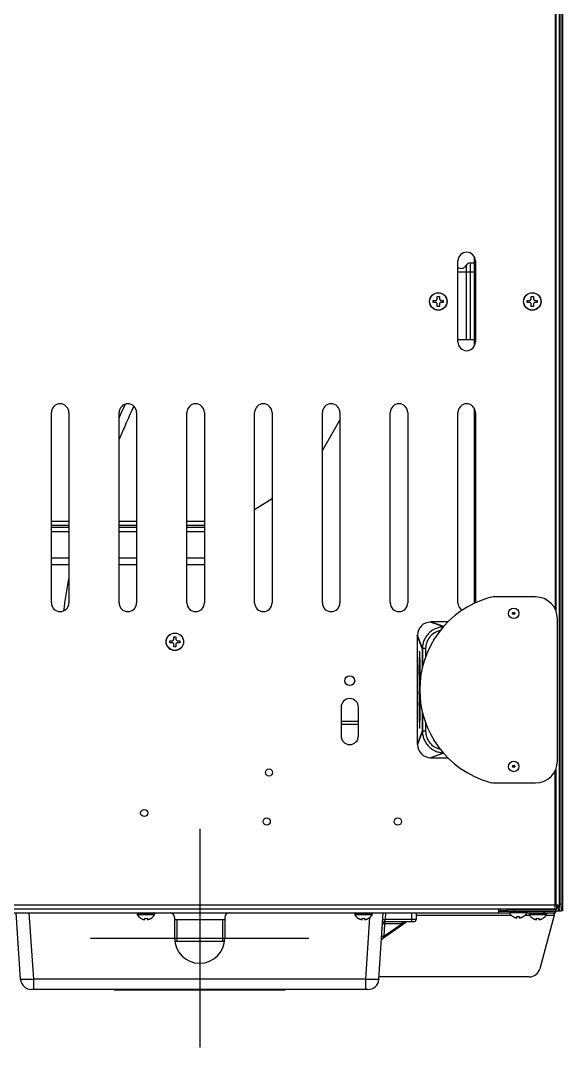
# Model space of a CAD drawing. Header units: millimetres. Extents: x -1538 to 3410, y -1646 to 2016.
# Drawn here: x 401.9 to 649.8, y 1063.4 to 1532.9 of the extents above; entities that cross this region are included whole.
import ezdxf

# ---------------------------------------------------------------- set-up
doc = ezdxf.new("R2010")
doc.units = ezdxf.units.MM
doc.header["$LTSCALE"] = 23.1
doc.layers.get('0').update_dxf_attribs({"linetype": 'CONTINUOUS'})

msp = doc.modelspace()

# ---------------------------------------------------------------- linework, layer by layer
at = {"linetype": 'Continuous'}
for p, q in [((648.53, 1127.45), (648.53, 1887.85)), ((646.53, 1805.08), (646.53, 1263.62)), ((646.73, 1805.51), (646.73, 1263.2)), ((649.14, 1709.69), (649.14, 1128.85)), ((649.83, 1709.75), (649.83, 1125.85)), ((649.83, 1709.75), (649.83, 1125.85)), ((602.03, 1385.95), (602.03, 1422.95)), ((609.53, 1384.02), (609.53, 1424.88)), ((610.03, 1422.95), (610.03, 1385.95)), ((602.03, 1418.05), (609.53, 1418.05)), ((605.77, 1420.93), (605.77, 1387.05)), ((607.57, 1422.05), (609.53, 1422.05)), ((607.57, 1422.05), (607.57, 1387.05)), ((590.73, 1404.95), (592.03, 1404.95)), ((590.73, 1403.95), (590.73, 1404.95)), ((592.03, 1403.95), (590.73, 1403.95)), ((592.03, 1404.95), (592.53, 1405.45)), ((592.53, 1403.45), (592.03, 1403.95)), ((592.53, 1406.75), (593.53, 1406.75)), ((592.53, 1405.45), (592.53, 1406.75)), ((593.53, 1406.75), (593.53, 1405.45)), ((593.53, 1405.45), (594.03, 1404.95)), ((594.03, 1403.95), (593.53, 1403.45)), ((594.03, 1404.95), (595.33, 1404.95)), ((595.33, 1403.95), (594.03, 1403.95)), ((595.33, 1404.95), (595.33, 1403.95)), ((633.73, 1404.95), (635.03, 1404.95)), ((633.73, 1403.95), (633.73, 1404.95)), ((635.03, 1403.95), (633.73, 1403.95)), ((635.03, 1404.95), (635.53, 1405.45)), ((635.53, 1403.45), (635.03, 1403.95)), ((635.53, 1406.75), (636.53, 1406.75)), ((635.53, 1405.45), (635.53, 1406.75)), ((636.53, 1406.75), (636.53, 1405.45)), ((636.53, 1405.45), (637.03, 1404.95)), ((637.03, 1403.95), (636.53, 1403.45)), ((637.03, 1404.95), (638.33, 1404.95)), ((638.33, 1403.95), (637.03, 1403.95)), ((638.33, 1404.95), (638.33, 1403.95)), ((592.53, 1402.15), (592.53, 1403.45)), ((593.53, 1402.15), (592.53, 1402.15)), ((593.53, 1403.45), (593.53, 1402.15)), ((635.53, 1402.15), (635.53, 1403.45)), ((636.53, 1402.15), (635.53, 1402.15)), ((636.53, 1403.45), (636.53, 1402.15)), ((602.03, 1387.05), (609.53, 1387.05)), ((416.03, 1266.65), (416.03, 1353.65)), ((424.03, 1353.65), (424.03, 1266.65)), ((447.03, 1266.65), (447.03, 1353.65)), ((455.03, 1353.65), (455.03, 1266.65)), ((478.03, 1266.65), (478.03, 1353.65)), ((486.03, 1353.65), (486.03, 1266.65)), ((509.03, 1266.65), (509.03, 1353.65)), ((517.03, 1353.65), (517.03, 1266.65)), ((540.03, 1266.65), (540.03, 1353.65)), ((548.03, 1353.65), (548.03, 1266.65)), ((571.03, 1266.65), (571.03, 1353.65)), ((579.03, 1353.65), (579.03, 1266.65)), ((602.03, 1266.65), (602.03, 1353.65)), ((609.53, 1266.38), (609.53, 1355.58)), ((610.03, 1353.65), (610.03, 1266.65)), ((540.03, 1336.27), (548.03, 1350.12)), ((509.03, 1309.27), (517.03, 1314.36)), ((424.03, 1303.85), (416.03, 1303.85)), ((424.03, 1302.05), (416.03, 1302.05)), ((424.03, 1301.05), (416.03, 1301.05)), ((455.03, 1303.85), (447.03, 1303.85)), ((455.03, 1302.05), (447.03, 1302.05)), ((455.03, 1301.05), (447.03, 1301.05)), ((486.03, 1303.85), (478.03, 1303.85)), ((486.03, 1302.05), (478.03, 1302.05)), ((486.03, 1301.05), (478.03, 1301.05)), ((424.03, 1299.05), (416.03, 1299.05)), ((455.03, 1299.05), (447.03, 1299.05)), ((486.03, 1299.05), (478.03, 1299.05)), ((424.03, 1287.05), (416.03, 1287.05)), ((455.03, 1287.05), (447.03, 1287.05)), ((486.03, 1287.05), (478.03, 1287.05)), ((424.03, 1284.05), (416.03, 1284.05)), ((455.03, 1284.05), (447.03, 1284.05)), ((486.03, 1284.05), (478.03, 1284.05)), ((637.53, 1269.35), (618.88, 1269.35)), ((647.53, 1194.35), (647.53, 1259.35)), ((597.52, 1257.95), (589.54, 1257.95)), ((595.5, 1255.8), (589.54, 1257.95)), ((589.82, 1257.85), (589.54, 1257.85)), ((595.43, 1255.73), (589.54, 1257.85)), ((470.23, 1249.35), (471.53, 1249.35)), ((470.23, 1248.35), (470.23, 1249.35)), ((471.53, 1249.35), (472.03, 1249.85)), ((472.03, 1251.15), (473.03, 1251.15)), ((472.03, 1249.85), (472.03, 1251.15)), ((473.03, 1251.15), (473.03, 1249.85)), ((473.03, 1249.85), (473.53, 1249.35)), ((473.53, 1249.35), (474.83, 1249.35)), ((474.83, 1249.35), (474.83, 1248.35)), ((585.65, 1245.71), (583.43, 1251.84)), ((583.43, 1251.84), (583.43, 1201.86)), ((585.75, 1245.71), (583.53, 1251.84)), ((583.53, 1251.84), (583.53, 1251.57)), ((471.53, 1248.35), (470.23, 1248.35)), ((472.03, 1247.85), (471.53, 1248.35)), ((472.03, 1246.55), (472.03, 1247.85)), ((473.03, 1246.55), (472.03, 1246.55)), ((473.53, 1248.35), (473.03, 1247.85)), ((473.03, 1247.85), (473.03, 1246.55)), ((474.83, 1248.35), (473.53, 1248.35)), ((585.65, 1245.71), (585.65, 1236.6)), ((587.25, 1245.71), (585.75, 1245.71)), ((585.75, 1245.71), (585.75, 1237.1)), ((587.25, 1245.71), (587.25, 1242.04)), ((584.34, 1241.04), (584.33, 1240.77)), ((584.37, 1238.7), (584.37, 1238.75)), ((584.4, 1237.25), (584.44, 1236.19)), ((584.44, 1236.13), (584.4, 1235.06)), ((584.48, 1237.38), (584.44, 1238.45)), ((584.44, 1233.87), (584.48, 1234.93)), ((584.52, 1238.45), (584.48, 1237.38)), ((584.48, 1234.93), (584.52, 1233.87)), ((584.52, 1236.19), (584.56, 1237.25)), ((584.56, 1235.06), (584.52, 1236.13)), ((584.6, 1238.75), (584.6, 1238.7)), ((584.62, 1237.6), (584.62, 1237.39)), ((584.62, 1237.39), (584.62, 1237.38)), ((584.62, 1237.38), (584.62, 1237.25)), ((584.64, 1236.19), (584.64, 1236.14)), ((584.65, 1235.28), (584.65, 1235.07)), ((584.65, 1235.07), (584.65, 1234.95)), ((584.65, 1234.95), (584.65, 1234.93)), ((584.66, 1233.87), (584.67, 1233.62)), ((584.67, 1233.62), (584.67, 1232.97)), ((584.71, 1232.97), (584.71, 1233.62)), ((584.27, 1225.97), (584.27, 1226.09)), ((584.39, 1225.58), (584.39, 1225.33)), ((584.55, 1226.09), (584.41, 1226.09)), ((584.39, 1221.82), (584.39, 1221.52)), ((584.5, 1224.75), (584.4, 1222.2)), ((584.41, 1224.82), (584.5, 1224.82)), ((584.41, 1221.02), (584.55, 1221.02)), ((584.46, 1222.36), (584.56, 1224.91)), ((584.55, 1222.28), (584.46, 1222.28)), ((584.57, 1221.52), (584.57, 1221.78)), ((584.68, 1221.52), (584.67, 1221.01)), ((584.68, 1222.36), (584.68, 1222.28)), ((584.68, 1222.28), (584.68, 1221.88)), ((584.68, 1221.88), (584.68, 1221.78)), ((584.68, 1221.78), (584.68, 1221.52)), ((548.53, 1218.85), (548.53, 1205.85)), ((556.53, 1205.85), (556.53, 1218.85)), ((584.5, 1219.87), (584.42, 1219.87)), ((584.42, 1218.39), (584.49, 1218.39)), ((584.49, 1216.36), (584.42, 1216.36)), ((584.62, 1216.36), (584.62, 1216.19)), ((584.62, 1216.19), (584.62, 1216.02)), ((584.65, 1218.73), (584.65, 1218.53)), ((584.65, 1218.53), (584.65, 1218.39)), ((584.71, 1219.87), (584.71, 1219.95)), ((585.65, 1217.11), (585.65, 1208)), ((585.75, 1216.6), (585.75, 1208)), ((556.53, 1212.45), (548.53, 1212.45)), ((584.3, 1214.88), (584.31, 1214.76)), ((584.34, 1212.71), (584.34, 1212.67)), ((584.37, 1214.88), (584.37, 1215.01)), ((584.42, 1214.88), (584.5, 1214.88)), ((584.6, 1215.01), (584.59, 1214.88)), ((584.63, 1212.67), (584.63, 1212.68)), ((587.25, 1211.67), (587.25, 1208)), ((556.53, 1210.95), (548.53, 1210.95)), ((585.65, 1208), (583.43, 1201.86)), ((585.75, 1208), (583.53, 1201.86)), ((587.25, 1208), (585.75, 1208)), ((583.53, 1202.14), (583.53, 1201.86)), ((595.43, 1197.98), (589.54, 1195.85)), ((595.5, 1197.91), (589.54, 1195.75)), ((589.54, 1195.85), (589.82, 1195.85)), ((589.54, 1195.75), (597.52, 1195.75)), ((646.53, 1126.65), (646.53, 1190.08)), ((646.73, 1190.51), (646.73, 1128.8)), ((618.88, 1184.35), (637.53, 1184.35)), ((646.53, 1128.45), (-209.47, 1128.45)), ((646.73, 1128.8), (646.53, 1129.15)), ((646.89, 1128.45), (647.02, 1128.45)), ((647.02, 1128.45), (646.97, 1128.51)), ((647.73, 1128.45), (647.02, 1128.45)), ((647.03, 1128.45), (647.03, 1126.5)), ((647.73, 1128.45), (648.53, 1128.45)), ((647.73, 1127.45), (647.73, 1128.45)), ((648.53, 1127.45), (647.73, 1127.45)), ((649.14, 1128.85), (648.53, 1128.85)), ((646.53, 1126.65), (-209.47, 1126.65)), ((-188.52, 1124.85), (625.59, 1124.85)), ((401.96, 1094.51), (399.88, 1124.85)), ((407.95, 1094.51), (405.87, 1124.85)), ((463.28, 1124.45), (455.28, 1124.45)), ((455.28, 1124.45), (455.28, 1124.25)), ((463.28, 1124.25), (455.28, 1124.25)), ((463.23, 1124.05), (455.34, 1124.05)), ((456.98, 1122.37), (456.98, 1122.41)), ((458.78, 1121.86), (458.78, 1122.41)), ((459.78, 1122.41), (459.78, 1121.86)), ((461.58, 1122.41), (461.58, 1122.37)), ((463.28, 1124.45), (463.28, 1124.25)), ((472.38, 1122.85), (472.38, 1113.35)), ((495.38, 1122.85), (495.38, 1113.35)), ((562.78, 1124.45), (554.78, 1124.45)), ((554.78, 1124.45), (554.78, 1124.25)), ((562.78, 1124.25), (554.78, 1124.25)), ((562.73, 1124.05), (554.84, 1124.05)), ((556.48, 1122.37), (556.48, 1122.41)), ((558.28, 1121.86), (558.28, 1122.41)), ((559.28, 1122.41), (559.28, 1121.86)), ((559.82, 1094.51), (561.76, 1122.91)), ((561.08, 1122.41), (561.08, 1122.37)), ((562.78, 1124.45), (562.78, 1124.25)), ((565.8, 1094.51), (567.88, 1124.85)), ((568.89, 1124.85), (568.68, 1121.85)), ((580.88, 1120.85), (580.88, 1124.85)), ((582.88, 1124.85), (582.88, 1121.85)), ((582.88, 1123.85), (626.38, 1123.85)), ((620.53, 1126.65), (620.53, 1124.85)), ((620.53, 1125.65), (624.53, 1125.65)), ((621.53, 1125.65), (621.53, 1126.65)), ((624.53, 1125.85), (621.53, 1125.85)), ((624.53, 1126.45), (646.73, 1126.45)), ((624.53, 1126.45), (624.53, 1125.65)), ((624.53, 1125.65), (646.73, 1125.65)), ((633.53, 1125.25), (625.53, 1125.25)), ((625.53, 1125.25), (625.53, 1125.05)), ((633.53, 1125.05), (625.53, 1125.05)), ((633.48, 1124.85), (625.59, 1124.85)), ((627.23, 1123.17), (627.23, 1123.21)), ((627.53, 1126.45), (627.53, 1125.65)), ((627.93, 1126.56), (627.78, 1126.65)), ((627.93, 1126.56), (631.13, 1126.56)), ((627.93, 1126.45), (627.93, 1126.56)), ((629.03, 1122.66), (629.03, 1123.21)), ((630.03, 1123.21), (630.03, 1122.66)), ((631.13, 1126.56), (631.29, 1126.65)), ((631.13, 1126.45), (631.13, 1126.56)), ((631.83, 1123.21), (631.83, 1123.17)), ((632.53, 1126.45), (632.18, 1126.65)), ((632.69, 1123.85), (634.73, 1123.85)), ((633.48, 1124.85), (646.53, 1124.85)), ((633.53, 1125.25), (633.53, 1125.05)), ((642.53, 1124.45), (634.53, 1124.45)), ((634.53, 1124.45), (634.53, 1124.25)), ((642.53, 1124.25), (634.53, 1124.25)), ((642.48, 1124.05), (634.59, 1124.05)), ((636.04, 1126.45), (636.38, 1126.65)), ((636.23, 1122.37), (636.23, 1122.41)), ((636.93, 1126.45), (636.93, 1126.65)), ((638.03, 1121.86), (638.03, 1122.41)), ((639.03, 1122.41), (639.03, 1121.86)), ((646, 1123.85), (639.44, 1099.36)), ((640.13, 1126.45), (640.13, 1126.65)), ((640.83, 1122.41), (640.83, 1122.37)), ((641.53, 1124.85), (641.53, 1125.65)), ((642.34, 1123.85), (646, 1123.85)), ((642.53, 1124.45), (642.53, 1124.25)), ((646.53, 1124.85), (646.53, 1125.65)), ((646.73, 1125.65), (646.73, 1126.45)), ((647.55, 1125.85), (649.3, 1125.85)), ((648.03, 1126.21), (648.03, 1125.85)), ((649.83, 1125.85), (649.3, 1125.85)), ((472.38, 1121.85), (495.38, 1121.85)), ((473.38, 1121.85), (473.38, 1111.85)), ((494.38, 1121.85), (494.38, 1111.85)), ((567.46, 1113.2), (578.13, 1120.67)), ((567.68, 1121.92), (568.68, 1121.85)), ((568.48, 1119.94), (568.09, 1114.19)), ((568.09, 1114.19), (576.3, 1119.94)), ((576.3, 1119.94), (568.48, 1119.94)), ((568.54, 1120.85), (568.68, 1121.85)), ((581.88, 1120.85), (568.54, 1120.85)), ((582.88, 1121.85), (568.68, 1121.85)), ((578.13, 1120.67), (576.3, 1119.94)), ((568.09, 1114.19), (567.46, 1113.2)), ((495.27, 1111.85), (472.49, 1111.85)), ((559.82, 1094.51), (407.95, 1094.51)), ((407.95, 1089.85), (407.95, 1094.51)), ((559.82, 1089.85), (559.82, 1094.51)), ((634.61, 1095.65), (565.88, 1095.65)), ((560.82, 1089.85), (406.95, 1089.85)), ((444.88, 1089.85), (444.88, 1089.55)), ((522.88, 1089.55), (444.88, 1089.55)), ((461.33, 1089.85), (461.33, 1089.55)), ((464.83, 1089.85), (464.83, 1089.55)), ((502.94, 1089.85), (502.94, 1089.55)), ((506.44, 1089.85), (506.44, 1089.55)), ((522.88, 1089.85), (522.88, 1089.55))]:
    msp.add_line(p, q, dxfattribs=at)
at = {"color": 1}
for p, q in [((483.88, 1163.35), (483.88, 1063.35)), ((433.88, 1113.35), (533.88, 1113.35))]:
    msp.add_line(p, q, dxfattribs=at)
at = {"linetype": 'Continuous'}
for centre, radius in [((593.03, 1404.45), 4), ((593.03, 1404.45), 3.95), ((636.03, 1404.45), 4), ((636.03, 1404.45), 3.95), ((627.53, 1261.85), 2.4), ((627.53, 1261.85), 0.548), ((627.53, 1261.85), 0.132), ((472.53, 1248.85), 4), ((472.53, 1248.85), 3.95), ((552.53, 1231.05), 2.25), ((627.53, 1191.85), 2.4), ((515.59, 1189.11), 1.65), ((627.53, 1191.85), 0.548), ((627.53, 1191.85), 0.132), ((458.53, 1170.56), 1.65), ((514.53, 1166.65), 1.65), ((574.53, 1166.65), 1.65)]:
    msp.add_circle(centre, radius, dxfattribs=at)
for centre, radius, start, end in [((606.03, 1422.95), 4, 0, 180), ((603.53, 1422.05), 2.5, 232.6371, 333.6122), ((607.57, 1420.05), 2, 90, 153.6122), ((606.03, 1385.95), 4, 180, 360), ((420.03, 1353.65), 4, 0, 180), ((451.03, 1353.65), 4, 0, 180), ((777.88, 1203.92), 362.25, 154.9209, 155.6474), ((482.03, 1353.65), 4, 0, 180), ((513.03, 1353.65), 4, 0, 180), ((544.03, 1353.65), 4, 0, 180), ((575.03, 1353.65), 4, 0, 180), ((606.03, 1353.65), 4, 0, 180), ((774.74, 1205.34), 358.8, 155.648, 156.0175), ((774.85, 1205.43), 354.87, 154.7939, 157.5122), ((718.04, 1223.64), 299.06, 169.5854, 172.4402), ((628.4, 1226.85), 43.87, 106.3369, 253.6631), ((618.88, 1259.35), 10, 90, 106.3369), ((420.03, 1266.65), 4, 180, 360), ((451.03, 1266.65), 4, 180, 360), ((482.03, 1266.65), 4, 180, 360), ((513.03, 1266.65), 4, 180, 360), ((544.03, 1266.65), 4, 180, 360), ((575.03, 1266.65), 4, 180, 360), ((606.03, 1266.65), 4, 180, 239.2846), ((592.04, 1249.35), 1.25, 118.13, 179.9987), ((952.59, 1234.12), 368.32, 178.9653, 179.2867), ((188.3, 1233.66), 396.39, 0.7281, 1.0661), ((391.45, 1234.4), 193.2, 1.13, 1.2742), ((355.63, 1233.69), 229.02, 0.9771, 1.131), ((238.89, 1231.78), 345.77, 0.7314, 0.9078), ((-199.09, 1229.13), 783.81, 0.32816, 0.69929), ((1485.01, 1226.86), 900.74, 179.56982, 180.04896), ((671.53, 1230.11), 87.13, 179.1478, 180.8485), ((-275.19, 1227.12), 859.88, 0.1564, 0.29103), ((-553.27, 1227.11), 1137.99, 0.14861, 0.29479), ((552.53, 1218.85), 4, 0, 180), ((1410.45, 1226.47), 826.18, 180.11425, 180.37838), ((-303.89, 1226.69), 888.58, 359.72055, 359.8422), ((1161.47, 1222.39), 577.22, 180.59822, 180.74518), ((1137.5, 1224.43), 553.22, 180.4726, 180.626), ((968.31, 1222.5), 384.02, 180.6132, 180.9163), ((786.62, 1219.51), 202.3, 180.8938, 181.2772), ((173.12, 1222.87), 411.56, 359.0941, 359.3769), ((31.54, 1222.1), 553.17, 359.2518, 359.4052), ((-139.38, 1223.91), 724.1, 359.40242, 359.56308), ((951.27, 1219.6), 366.99, 180.7561, 181.0765), ((378.18, 1219.58), 206.47, 358.7311, 359.0137), ((249.47, 1219.1), 335.22, 358.9024, 359.2783), ((552.53, 1205.85), 4, 180, 360), ((592.04, 1204.36), 1.25, 180.0014, 241.8703), ((618.88, 1194.35), 10, 253.6631, 270), ((577.35, 1072.08), 89.62, 39.0258, 39.2609), ((572.16, 1094.91), 81.91, 24.1704, 24.4363), ((646.73, 1127.45), 1.8, 270, 360), ((646.73, 1127.45), 1, 270, 360), ((455.68, 1124.45), 0.4, 90, 180), ((455.68, 1124.25), 0.4, 180, 210.3012), ((459.48, 1126.47), 4.8, 210.3012, 238.6273), ((459.48, 1126.47), 4.8, 210.3012, 238.6273), ((459.47, 1126.46), 4.75, 238.4659, 241.0313), ((459.47, 1126.46), 4.75, 241.0316, 241.9926), ((459.47, 1126.45), 4.75, 241.9926, 243.3187), ((459.47, 1126.45), 4.74, 243.3188, 244.4598), ((459.28, 1126.15), 3.78, 262.3953, 277.6047), ((459.1, 1126.45), 4.74, 295.5402, 296.6812), ((459.1, 1126.45), 4.75, 296.6813, 298.0074), ((459.1, 1126.46), 4.75, 298.0074, 298.9684), ((459.1, 1126.46), 4.75, 298.9687, 301.5341), ((459.09, 1126.47), 4.8, 301.3727, 329.6988), ((459.09, 1126.47), 4.8, 301.3727, 329.6988), ((462.88, 1124.45), 0.4, 0, 90), ((462.88, 1124.25), 0.4, 329.6988, 360), ((470.38, 1122.85), 2, 0, 90), ((497.38, 1122.85), 2, 90, 180), ((555.18, 1124.45), 0.4, 90, 180), ((555.18, 1124.25), 0.4, 180, 210.3012), ((558.98, 1126.47), 4.8, 210.3012, 238.6273), ((558.98, 1126.47), 4.8, 210.3012, 238.6273), ((558.97, 1126.46), 4.75, 238.4659, 241.0313), ((558.97, 1126.46), 4.75, 241.0316, 241.9926), ((558.97, 1126.45), 4.75, 241.9926, 243.3187), ((558.97, 1126.45), 4.74, 243.3188, 244.4598), ((558.78, 1126.15), 3.78, 262.3953, 277.6047), ((558.6, 1126.45), 4.74, 295.5402, 296.6812), ((558.6, 1126.45), 4.75, 296.6813, 298.0074), ((558.6, 1126.46), 4.75, 298.0074, 298.9684), ((558.6, 1126.46), 4.75, 298.9687, 301.5341), ((558.59, 1126.47), 4.8, 301.3727, 329.6988), ((558.59, 1126.47), 4.8, 301.3727, 329.6988), ((562.38, 1124.45), 0.4, 0, 90), ((562.38, 1124.25), 0.4, 329.6988, 360), ((625.93, 1125.25), 0.4, 90, 180), ((625.93, 1125.05), 0.4, 180, 210.3012), ((629.73, 1127.27), 4.8, 210.3012, 238.6273), ((629.73, 1127.27), 4.8, 210.3012, 238.6273), ((629.72, 1127.26), 4.75, 238.4659, 241.0313), ((629.72, 1127.26), 4.75, 241.0316, 241.9926), ((629.72, 1127.25), 4.75, 241.9926, 243.3187), ((629.72, 1127.25), 4.74, 243.3188, 244.4598), ((629.71, 1127.25), 4.74, 244.4598, 245.4278), ((629.71, 1127.24), 4.73, 245.4278, 246.6825), ((629.71, 1127.24), 4.73, 246.6826, 247.4526), ((629.71, 1127.23), 4.72, 247.4524, 248.9975), ((629.7, 1127.22), 4.72, 248.9977, 249.4819), ((629.7, 1127.21), 4.7, 249.4813, 251.5344), ((629.69, 1127.2), 4.68, 251.535, 252.6227), ((629.69, 1127.18), 4.67, 252.6228, 253.6051), ((629.68, 1127.15), 4.64, 253.6036, 255.6824), ((628.79, 1124.65), 2.01, 262.7259, 264.7415), ((628.79, 1124.63), 1.98, 264.7442, 265.3991), ((628.79, 1124.61), 1.97, 265.3984, 266.7833), ((628.78, 1124.6), 1.96, 266.7841, 267.6235), ((628.78, 1124.6), 1.96, 267.6234, 268.8455), ((628.78, 1124.59), 1.95, 268.8459, 270.9258), ((628.78, 1124.59), 1.95, 270.9261, 271.9964), ((628.78, 1124.6), 1.96, 271.9964, 273.0228), ((628.78, 1124.61), 1.97, 273.0233, 274.286), ((628.78, 1124.62), 1.98, 274.2856, 275.1372), ((628.78, 1124.65), 2.01, 275.1401, 277.2744), ((629.53, 1126.95), 3.78, 262.3953, 277.6047), ((630.29, 1124.65), 2.01, 262.7256, 264.8598), ((630.29, 1124.62), 1.98, 264.8627, 265.7144), ((630.29, 1124.61), 1.97, 265.714, 266.9766), ((630.28, 1124.6), 1.96, 266.9771, 268.0037), ((630.28, 1124.59), 1.95, 268.0037, 269.0738), ((630.28, 1124.59), 1.95, 269.0741, 270.1995), ((630.28, 1124.59), 1.95, 270.1995, 271.1541), ((630.28, 1124.6), 1.95, 271.1545, 272.3767), ((630.28, 1124.6), 1.96, 272.3765, 273.2159), ((630.28, 1124.61), 1.97, 273.2167, 274.6016), ((630.28, 1124.63), 1.98, 274.6009, 275.2558), ((630.28, 1124.65), 2.01, 275.2585, 277.2741), ((629.39, 1127.15), 4.64, 284.3176, 286.3964), ((629.38, 1127.18), 4.67, 286.3949, 287.3772), ((629.37, 1127.2), 4.68, 287.3773, 288.465), ((629.37, 1127.21), 4.7, 288.4656, 290.5187), ((629.36, 1127.22), 4.72, 290.5181, 291.0023), ((629.36, 1127.23), 4.72, 291.0025, 292.5476), ((629.36, 1127.24), 4.73, 292.5474, 293.3174), ((629.36, 1127.24), 4.73, 293.3175, 294.5722), ((629.35, 1127.25), 4.74, 294.5722, 295.5402), ((629.35, 1127.25), 4.74, 295.5402, 296.6812), ((629.35, 1127.25), 4.75, 296.6813, 298.0074), ((629.35, 1127.26), 4.75, 298.0074, 298.9684), ((629.35, 1127.26), 4.75, 298.9687, 301.5341), ((629.34, 1127.27), 4.8, 301.3727, 329.6988), ((629.34, 1127.27), 4.8, 301.3727, 329.6988), ((633.13, 1125.25), 0.4, 0, 90), ((633.13, 1125.05), 0.4, 329.6988, 360), ((634.93, 1124.45), 0.4, 90, 180), ((634.93, 1124.25), 0.4, 180, 210.3012), ((638.73, 1126.47), 4.8, 210.3012, 238.6273), ((638.73, 1126.47), 4.8, 210.3012, 238.6273), ((638.72, 1126.46), 4.75, 238.4659, 241.0313), ((638.72, 1126.46), 4.75, 241.0316, 241.9926), ((638.72, 1126.45), 4.75, 241.9926, 243.3187), ((638.72, 1126.45), 4.74, 243.3188, 244.4598), ((638.53, 1126.15), 3.78, 262.3953, 277.6047), ((638.35, 1126.45), 4.74, 295.5402, 296.6812), ((638.35, 1126.45), 4.75, 296.6813, 298.0074), ((638.35, 1126.46), 4.75, 298.0074, 298.9684), ((638.35, 1126.46), 4.75, 298.9687, 301.5341), ((638.34, 1126.47), 4.8, 301.3727, 329.6988), ((638.34, 1126.47), 4.8, 301.3727, 329.6988), ((642.13, 1124.45), 0.4, 0, 90), ((642.13, 1124.25), 0.4, 329.6988, 360), ((637.34, 1137.92), 15.47, 307.4522, 307.5937), ((617.8, 1146.36), 35.71, 324.4131, 324.5786), ((459.46, 1126.45), 4.74, 244.4598, 245.4278), ((459.46, 1126.44), 4.73, 245.4278, 246.6825), ((459.46, 1126.44), 4.73, 246.6826, 247.4526), ((459.46, 1126.43), 4.72, 247.4524, 248.9975), ((459.45, 1126.42), 4.72, 248.9977, 249.4819), ((459.45, 1126.41), 4.7, 249.4813, 251.5344), ((459.44, 1126.4), 4.68, 251.535, 252.6227), ((459.44, 1126.38), 4.67, 252.6228, 253.6051), ((459.43, 1126.35), 4.64, 253.6036, 255.6824), ((458.54, 1123.85), 2.01, 262.7259, 264.7415), ((458.54, 1123.83), 1.98, 264.7442, 265.3991), ((458.54, 1123.81), 1.97, 265.3984, 266.7833), ((458.53, 1123.8), 1.96, 266.7841, 267.6235), ((458.53, 1123.8), 1.96, 267.6234, 268.8455), ((458.53, 1123.79), 1.95, 268.8459, 270.9258), ((458.53, 1123.79), 1.95, 270.9261, 271.9964), ((458.53, 1123.8), 1.96, 271.9964, 273.0228), ((458.53, 1123.81), 1.97, 273.0233, 274.286), ((458.53, 1123.82), 1.98, 274.2856, 275.1372), ((458.53, 1123.85), 2.01, 275.1401, 277.2744), ((460.04, 1123.85), 2.01, 262.7256, 264.8598), ((460.04, 1123.82), 1.98, 264.8627, 265.7144), ((460.04, 1123.81), 1.97, 265.714, 266.9766), ((460.03, 1123.8), 1.96, 266.9771, 268.0037), ((460.03, 1123.79), 1.95, 268.0037, 269.0738), ((460.03, 1123.79), 1.95, 269.0741, 270.1995), ((460.03, 1123.79), 1.95, 270.1995, 271.1541), ((460.03, 1123.8), 1.95, 271.1545, 272.3767), ((460.03, 1123.8), 1.96, 272.3765, 273.2159), ((460.03, 1123.81), 1.97, 273.2167, 274.6016), ((460.03, 1123.83), 1.98, 274.6009, 275.2558), ((460.03, 1123.85), 2.01, 275.2585, 277.2741), ((459.14, 1126.35), 4.64, 284.3176, 286.3964), ((459.13, 1126.38), 4.67, 286.3949, 287.3772), ((459.12, 1126.4), 4.68, 287.3773, 288.465), ((459.12, 1126.41), 4.7, 288.4656, 290.5187), ((459.11, 1126.42), 4.72, 290.5181, 291.0023), ((459.11, 1126.43), 4.72, 291.0025, 292.5476), ((459.11, 1126.44), 4.73, 292.5474, 293.3174), ((459.11, 1126.44), 4.73, 293.3175, 294.5722), ((459.1, 1126.45), 4.74, 294.5722, 295.5402), ((558.96, 1126.45), 4.74, 244.4598, 245.4278), ((558.96, 1126.44), 4.73, 245.4278, 246.6825), ((558.96, 1126.44), 4.73, 246.6826, 247.4526), ((558.96, 1126.43), 4.72, 247.4524, 248.9975), ((558.95, 1126.42), 4.72, 248.9977, 249.4819), ((558.95, 1126.41), 4.7, 249.4813, 251.5344), ((558.94, 1126.4), 4.68, 251.535, 252.6227), ((558.94, 1126.38), 4.67, 252.6228, 253.6051), ((558.93, 1126.35), 4.64, 253.6036, 255.6824), ((558.04, 1123.85), 2.01, 262.7259, 264.7415), ((558.04, 1123.83), 1.98, 264.7442, 265.3991), ((558.04, 1123.81), 1.97, 265.3984, 266.7833), ((558.03, 1123.8), 1.96, 266.7841, 267.6235), ((558.03, 1123.8), 1.96, 267.6234, 268.8455), ((558.03, 1123.79), 1.95, 268.8459, 270.9258), ((558.03, 1123.79), 1.95, 270.9261, 271.9964), ((558.03, 1123.8), 1.96, 271.9964, 273.0228), ((558.03, 1123.81), 1.97, 273.0233, 274.286), ((558.03, 1123.82), 1.98, 274.2856, 275.1372), ((558.03, 1123.85), 2.01, 275.1401, 277.2744), ((559.54, 1123.85), 2.01, 262.7256, 264.8598), ((559.54, 1123.82), 1.98, 264.8627, 265.7144), ((559.54, 1123.81), 1.97, 265.714, 266.9766), ((559.53, 1123.8), 1.96, 266.9771, 268.0037), ((559.53, 1123.79), 1.95, 268.0037, 269.0738), ((559.53, 1123.79), 1.95, 269.0741, 270.1995), ((559.53, 1123.79), 1.95, 270.1995, 271.1541), ((559.53, 1123.8), 1.95, 271.1545, 272.3767), ((559.53, 1123.8), 1.96, 272.3765, 273.2159), ((559.53, 1123.81), 1.97, 273.2167, 274.6016), ((559.53, 1123.83), 1.98, 274.6009, 275.2558), ((559.53, 1123.85), 2.01, 275.2585, 277.2741), ((558.64, 1126.35), 4.64, 284.3176, 286.3964), ((558.63, 1126.38), 4.67, 286.3949, 287.3772), ((558.62, 1126.4), 4.68, 287.3773, 288.465), ((558.62, 1126.41), 4.7, 288.4656, 290.5187), ((558.61, 1126.42), 4.72, 290.5181, 291.0023), ((558.61, 1126.43), 4.72, 291.0025, 292.5476), ((558.61, 1126.44), 4.73, 292.5474, 293.3174), ((558.61, 1126.44), 4.73, 293.3175, 294.5722), ((558.6, 1126.45), 4.74, 294.5722, 295.5402), ((568.54, 1119.85), 1, 90, 176.0773), ((578.7, 1119.85), 1, 89.9998, 124.9999), ((581.88, 1121.85), 1, 270, 360), ((638.71, 1126.45), 4.74, 244.4598, 245.4278), ((638.71, 1126.44), 4.73, 245.4278, 246.6825), ((638.71, 1126.44), 4.73, 246.6826, 247.4526), ((638.71, 1126.43), 4.72, 247.4524, 248.9975), ((638.7, 1126.42), 4.72, 248.9977, 249.4819), ((638.7, 1126.41), 4.7, 249.4813, 251.5344), ((638.69, 1126.4), 4.68, 251.535, 252.6227), ((638.69, 1126.38), 4.67, 252.6228, 253.6051), ((638.68, 1126.35), 4.64, 253.6036, 255.6824), ((637.79, 1123.85), 2.01, 262.7259, 264.7415), ((637.79, 1123.83), 1.98, 264.7442, 265.3991), ((637.79, 1123.81), 1.97, 265.3984, 266.7833), ((637.78, 1123.8), 1.96, 266.7841, 267.6235), ((637.78, 1123.8), 1.96, 267.6234, 268.8455), ((637.78, 1123.79), 1.95, 268.8459, 270.9258), ((637.78, 1123.79), 1.95, 270.9261, 271.9964), ((637.78, 1123.8), 1.96, 271.9964, 273.0228), ((637.78, 1123.81), 1.97, 273.0233, 274.286), ((637.78, 1123.82), 1.98, 274.2856, 275.1372), ((637.78, 1123.85), 2.01, 275.1401, 277.2744), ((639.29, 1123.85), 2.01, 262.7256, 264.8598), ((639.29, 1123.82), 1.98, 264.8627, 265.7144), ((639.29, 1123.81), 1.97, 265.714, 266.9766), ((639.28, 1123.8), 1.96, 266.9771, 268.0037), ((639.28, 1123.79), 1.95, 268.0037, 269.0738), ((639.28, 1123.79), 1.95, 269.0741, 270.1995), ((639.28, 1123.79), 1.95, 270.1995, 271.1541), ((639.28, 1123.8), 1.95, 271.1545, 272.3767), ((639.28, 1123.8), 1.96, 272.3765, 273.2159), ((639.28, 1123.81), 1.97, 273.2167, 274.6016), ((639.28, 1123.83), 1.98, 274.6009, 275.2558), ((639.28, 1123.85), 2.01, 275.2585, 277.2741), ((638.39, 1126.35), 4.64, 284.3176, 286.3964), ((638.38, 1126.38), 4.67, 286.3949, 287.3772), ((638.37, 1126.4), 4.68, 287.3773, 288.465), ((638.37, 1126.41), 4.7, 288.4656, 290.5187), ((638.36, 1126.42), 4.72, 290.5181, 291.0023), ((638.36, 1126.43), 4.72, 291.0025, 292.5476), ((638.36, 1126.44), 4.73, 292.5474, 293.3174), ((638.36, 1126.44), 4.73, 293.3175, 294.5722), ((638.35, 1126.45), 4.74, 294.5722, 295.5402), ((483.88, 1113.35), 11.5, 180, 360), ((568.03, 1112.38), 1, 125.0001, 176.0773), ((634.61, 1100.65), 5, 270, 345), ((406.95, 1094.85), 5, 183.9227, 270), ((560.82, 1094.85), 5, 270, 356.0773)]:
    msp.add_arc(centre, radius, start, end, dxfattribs=at)
for centre, major_axis, ratio, start_param, end_param in [((637.53, 1259.35), (10, 0), 0.999848, 0, 1.570796), ((589.6, 1251.79), (4.31, -4.31), 0.990732, 2.36085, 3.922335), ((584.42, 1237.85), (0, 0.846), 0.034921, 5.497787, 8.639385), ((584.42, 1234.47), (0, 0.846), 0.034921, 0.785398, 3.926991), ((584.44, 1236.16), (0, 0.0423), 0.034921, -2.356194, -0.785398), ((584.48, 1237.41), (0, 0.0423), 0.034921, -3.926991, -3.141592), ((584.48, 1234.9), (0, 0.0423), 0.034921, 0, 0.785375), ((584.54, 1237.85), (0, 0.846), 0.034921, -2.356184, 0.785398), ((584.53, 1236.16), (0, 0.0423), 0.034921, 0.785398, 2.356194), ((584.54, 1234.47), (0, 0.846), 0.034921, 2.356194, 5.497787), ((584.41, 1225.58), (0, 0.508), 0.034921, 0, 1.570796), ((584.41, 1225.33), (0, 0.508), 0.034921, 1.570796, 3.141593), ((584.41, 1221.82), (0, 0.508), 0.034921, 0.715585, 1.570796), ((584.41, 1221.52), (0, 0.508), 0.034921, 1.570796, 3.141593), ((584.46, 1222.33), (0, 0.0423), 0.034921, 0.715585, 3.141593), ((584.5, 1224.78), (0, 0.0423), 0.034921, -2.426026, 0), ((584.55, 1221.78), (0, 0.508), 0.034921, -1.570796, 0), ((584.55, 1221.52), (0, 0.508), 0.034921, -3.141588, -1.570796), ((584.42, 1219.13), (0, 0.74), 0.034921, 6.283185, 9.424778), ((584.42, 1215.62), (0, 0.74), 0.034921, 6.283185, 9.424778), ((584.49, 1217.55), (0, 0.846), 0.034921, -1.437057, 0), ((584.49, 1217.21), (0, 0.846), 0.034921, -3.141593, -1.704528), ((584.5, 1217.97), (0, 1.9), 0.034921, -1.159279, 0), ((584.45, 1217.38), (0, 2.11), 0.034921, -1.704528, -1.437062), ((584.45, 1217.38), (0, 3.38), 0.034921, -1.982313, -1.159279), ((584.5, 1216.79), (0, 1.9), 0.034921, 3.141593, 4.300872), ((589.6, 1201.92), (4.31, 4.31), 0.990732, 2.36085, 3.922335), ((637.53, 1194.35), (10, 0), 0.999848, -1.570796, 0)]:
    msp.add_ellipse(centre, major_axis=major_axis, ratio=ratio, start_param=start_param, end_param=end_param, dxfattribs=at)
msp.add_ellipse((584.48, 1230.11), major_axis=(0, 1.37), ratio=0.034921, dxfattribs=at)
for points, knots in [([(595.31, 1255.63), (594.68, 1255.6), (593.41, 1255.43), (591.6, 1254.82), (589.94, 1253.88), (588.48, 1252.64), (587.3, 1251.14), (586.42, 1249.44), (585.88, 1247.61), (585.75, 1246.34), (585.75, 1245.71)], [0, 0, 0, 0, 0.125018, 0.250008, 0.37501, 0.500011, 0.625012, 0.750013, 0.875006, 1, 1, 1, 1]), ([(593.97, 1253.96), (593.51, 1253.87), (592.58, 1253.59), (590.86, 1252.74), (589.01, 1251.14), (587.82, 1249.01), (587.33, 1247.15), (587.25, 1246.19), (587.25, 1245.71)], [0, 0, 0, 0, 0.125225, 0.250458, 0.499996, 0.749539, 0.874771, 1, 1, 1, 1]), ([(584.48, 1244.35), (584.48, 1244.35), (584.47, 1244.34), (584.47, 1244.33), (584.46, 1244.3), (584.45, 1244.25), (584.44, 1244.16), (584.44, 1244.08), (584.44, 1244.03)], [0, 0, 0, 0, 0.0248, 0.077087, 0.159648, 0.272238, 0.583725, 1, 1, 1, 1]), ([(584.63, 1241.04), (584.62, 1241.23), (584.61, 1241.62), (584.6, 1242.19), (584.59, 1242.73), (584.57, 1243.15), (584.56, 1243.46), (584.55, 1243.67), (584.54, 1243.86), (584.53, 1244.02), (584.52, 1244.16), (584.51, 1244.25), (584.5, 1244.3), (584.49, 1244.33), (584.49, 1244.34), (584.48, 1244.35), (584.48, 1244.35)], [0, 0, 0, 0, 0.178762, 0.350454, 0.513221, 0.663467, 0.732175, 0.795466, 0.852395, 0.901908, 0.942736, 0.973293, 0.98434, 0.992441, 0.99757, 1, 1, 1, 1]), ([(584.44, 1244.03), (584.42, 1243.85), (584.4, 1243.42), (584.37, 1242.42), (584.35, 1241.61), (584.34, 1241.04)], [0, 0, 0, 0, 0.188032, 0.430781, 1, 1, 1, 1]), ([(584.37, 1238.75), (584.37, 1238.89), (584.38, 1239.17), (584.39, 1239.57), (584.4, 1239.95), (584.41, 1240.24), (584.42, 1240.45), (584.43, 1240.59), (584.44, 1240.71), (584.45, 1240.82), (584.45, 1240.9), (584.46, 1240.97), (584.47, 1241.01), (584.48, 1241.03), (584.48, 1241.03), (584.48, 1241.03)], [0, 0, 0, 0, 0.186524, 0.364369, 0.529869, 0.678549, 0.745054, 0.805564, 0.85947, 0.90608, 0.944482, 0.973613, 0.992298, 0.997447, 1, 1, 1, 1]), ([(584.48, 1241.03), (584.48, 1241.03), (584.49, 1241.02), (584.49, 1241.01), (584.5, 1240.98), (584.51, 1240.93), (584.52, 1240.84), (584.52, 1240.76), (584.52, 1240.72)], [0, 0, 0, 0, 0.025171, 0.080378, 0.166641, 0.282343, 0.594008, 1, 1, 1, 1]), ([(584.52, 1240.72), (584.54, 1240.44), (584.57, 1239.78), (584.59, 1239.12), (584.6, 1238.75)], [0, 0, 0, 0, 0.429454, 1, 1, 1, 1]), ([(584.3, 1238.7), (584.28, 1236.87), (584.25, 1233.16), (584.23, 1227.56), (584.24, 1221.95), (584.27, 1218.21), (584.29, 1216.36)], [0, 0, 0, 0, 0.245745, 0.498361, 0.751565, 1, 1, 1, 1]), ([(584.3, 1233.62), (584.31, 1234.5), (584.32, 1236.19), (584.35, 1237.88), (584.37, 1238.7)], [0, 0, 0, 0, 0.516403, 1, 1, 1, 1]), ([(584.64, 1236.14), (584.64, 1236.06), (584.64, 1235.78), (584.65, 1235.5), (584.65, 1235.28)], [0, 0, 0, 0, 0.248453, 1, 1, 1, 1]), ([(584.65, 1234.93), (584.65, 1234.85), (584.66, 1234.49), (584.66, 1234.14), (584.66, 1233.87)], [0, 0, 0, 0, 0.248752, 1, 1, 1, 1]), ([(584.44, 1232.65), (584.43, 1232.47), (584.42, 1232.06), (584.41, 1231.64), (584.4, 1231.41)], [0, 0, 0, 0, 0.431751, 1, 1, 1, 1]), ([(584.48, 1232.97), (584.48, 1232.97), (584.47, 1232.96), (584.47, 1232.94), (584.47, 1232.92), (584.46, 1232.86), (584.45, 1232.77), (584.44, 1232.7), (584.44, 1232.65)], [0, 0, 0, 0, 0.023287, 0.074899, 0.156679, 0.268204, 0.578522, 1, 1, 1, 1]), ([(584.67, 1232.97), (584.67, 1232.84), (584.67, 1232.35), (584.68, 1231.86), (584.68, 1231.49)], [0, 0, 0, 0, 0.24909, 1, 1, 1, 1]), ([(584.4, 1228.82), (584.41, 1228.58), (584.42, 1228.17), (584.43, 1227.75), (584.44, 1227.57)], [0, 0, 0, 0, 0.568342, 1, 1, 1, 1]), ([(584.44, 1227.57), (584.44, 1227.52), (584.45, 1227.45), (584.46, 1227.36), (584.47, 1227.3), (584.47, 1227.28), (584.47, 1227.26), (584.48, 1227.25), (584.48, 1227.25)], [0, 0, 0, 0, 0.421482, 0.731798, 0.843323, 0.925101, 0.976713, 1, 1, 1, 1]), ([(584.3, 1219.87), (584.3, 1219.97), (584.3, 1220.35), (584.29, 1220.73), (584.29, 1221.01)], [0, 0, 0, 0, 0.249057, 1, 1, 1, 1]), ([(584.67, 1221.01), (584.67, 1220.92), (584.67, 1220.54), (584.67, 1220.16), (584.66, 1219.87)], [0, 0, 0, 0, 0.250896, 1, 1, 1, 1]), ([(584.66, 1219.87), (584.66, 1219.78), (584.66, 1219.4), (584.66, 1219.02), (584.65, 1218.73)], [0, 0, 0, 0, 0.251254, 1, 1, 1, 1]), ([(584.7, 1218.39), (584.7, 1218.51), (584.7, 1219.01), (584.7, 1219.5), (584.71, 1219.87)], [0, 0, 0, 0, 0.249142, 1, 1, 1, 1]), ([(584.34, 1212.67), (584.35, 1212.09), (584.37, 1211.28), (584.4, 1210.28), (584.42, 1209.85), (584.44, 1209.67)], [0, 0, 0, 0, 0.574395, 0.815819, 1, 1, 1, 1]), ([(584.48, 1212.67), (584.48, 1212.67), (584.48, 1212.68), (584.47, 1212.69), (584.46, 1212.73), (584.45, 1212.79), (584.45, 1212.87), (584.44, 1212.98), (584.43, 1213.1), (584.42, 1213.23), (584.41, 1213.44), (584.4, 1213.72), (584.39, 1214.08), (584.38, 1214.47), (584.37, 1214.74), (584.37, 1214.88)], [0, 0, 0, 0, 0.002468, 0.007216, 0.024665, 0.052629, 0.090438, 0.137126, 0.191571, 0.252879, 0.32026, 0.470221, 0.636067, 0.813545, 1, 1, 1, 1]), ([(584.53, 1212.99), (584.52, 1212.94), (584.52, 1212.87), (584.51, 1212.78), (584.5, 1212.72), (584.49, 1212.7), (584.49, 1212.68), (584.48, 1212.67), (584.48, 1212.67)], [0, 0, 0, 0, 0.415334, 0.72749, 0.840631, 0.9235, 0.975739, 1, 1, 1, 1]), ([(584.48, 1209.35), (584.48, 1209.35), (584.49, 1209.36), (584.49, 1209.38), (584.5, 1209.41), (584.51, 1209.46), (584.52, 1209.56), (584.53, 1209.69), (584.54, 1209.85), (584.55, 1210.04), (584.56, 1210.24), (584.57, 1210.55), (584.59, 1210.97), (584.6, 1211.51), (584.61, 1212.08), (584.62, 1212.47), (584.63, 1212.67)], [0, 0, 0, 0, 0.002554, 0.00811, 0.016782, 0.028412, 0.059724, 0.100476, 0.149332, 0.205251, 0.26746, 0.335266, 0.484788, 0.648272, 0.821057, 1, 1, 1, 1]), ([(584.59, 1214.88), (584.59, 1214.52), (584.57, 1213.89), (584.54, 1213.26), (584.53, 1212.99)], [0, 0, 0, 0, 0.565272, 1, 1, 1, 1]), ([(584.44, 1209.67), (584.44, 1209.62), (584.45, 1209.55), (584.46, 1209.46), (584.46, 1209.41), (584.47, 1209.38), (584.47, 1209.36), (584.48, 1209.35), (584.48, 1209.35)], [0, 0, 0, 0, 0.406052, 0.717518, 0.833052, 0.919167, 0.974372, 1, 1, 1, 1]), ([(585.75, 1208), (585.75, 1207.37), (585.88, 1206.1), (586.42, 1204.26), (587.3, 1202.57), (588.48, 1201.07), (589.94, 1199.82), (591.6, 1198.88), (593.41, 1198.27), (594.68, 1198.1), (595.31, 1198.08)], [0, 0, 0, 0, 0.124994, 0.249986, 0.374988, 0.499989, 0.62499, 0.749992, 0.874982, 1, 1, 1, 1]), ([(587.25, 1208), (587.25, 1207.52), (587.33, 1206.56), (587.82, 1204.7), (589.01, 1202.57), (590.86, 1200.96), (592.58, 1200.11), (593.51, 1199.84), (593.97, 1199.74)], [0, 0, 0, 0, 0.125229, 0.250461, 0.500004, 0.749542, 0.874775, 1, 1, 1, 1]), ([(649.14, 1128.85), (649.14, 1128.66), (649.15, 1128.28), (649.16, 1127.72), (649.17, 1127.21), (649.19, 1126.82), (649.2, 1126.54), (649.21, 1126.37), (649.23, 1126.22), (649.24, 1126.09), (649.25, 1125.99), (649.27, 1125.93), (649.28, 1125.89), (649.29, 1125.87), (649.29, 1125.85), (649.3, 1125.85)], [0, 0, 0, 0, 0.194138, 0.380837, 0.552946, 0.70388, 0.769571, 0.827888, 0.878284, 0.920292, 0.953541, 0.977782, 0.986504, 0.992999, 1, 1, 1, 1]), ([(646, 1123.85), (646.02, 1123.92), (646.06, 1124.05), (646.13, 1124.23), (646.2, 1124.4), (646.26, 1124.55), (646.33, 1124.68), (646.38, 1124.76), (646.43, 1124.81), (646.47, 1124.84), (646.51, 1124.85), (646.53, 1124.85)], [0, 0, 0, 0, 0.17633, 0.346607, 0.505102, 0.646733, 0.767484, 0.865052, 0.905284, 0.940429, 1, 1, 1, 1]), ([(646, 1123.85), (646.03, 1124.03), (646.09, 1124.36), (646.16, 1124.7), (646.2, 1124.85)], [0, 0, 0, 0, 0.521683, 1, 1, 1, 1]), ([(646.53, 1125.47), (646.55, 1125.48), (646.62, 1125.54), (646.7, 1125.59), (646.75, 1125.63)], [0, 0, 0, 0, 0.248121, 1, 1, 1, 1]), ([(646.53, 1125.16), (646.56, 1125.2), (646.66, 1125.33), (646.76, 1125.47), (646.84, 1125.58)], [0, 0, 0, 0, 0.245654, 1, 1, 1, 1]), ([(648.5, 1125.85), (648.5, 1125.85), (648.49, 1125.86), (648.49, 1125.87), (648.48, 1125.89), (648.47, 1125.93), (648.45, 1125.99), (648.44, 1126.1), (648.43, 1126.22), (648.41, 1126.38), (648.4, 1126.56), (648.39, 1126.68), (648.39, 1126.75)], [0, 0, 0, 0, 0.009449, 0.02428, 0.046191, 0.075635, 0.1575, 0.26979, 0.411629, 0.581734, 0.77849, 1, 1, 1, 1]), ([(567.55, 1119.92), (567.55, 1119.92), (567.55, 1119.93), (567.58, 1119.94), (567.63, 1119.95), (567.71, 1119.96), (567.83, 1119.96), (567.97, 1119.96), (568.13, 1119.96), (568.3, 1119.95), (568.42, 1119.94), (568.48, 1119.94)], [0, 0, 0, 0, 0.009463, 0.025651, 0.083181, 0.174392, 0.296646, 0.445857, 0.616882, 0.803772, 1, 1, 1, 1]), ([(568.54, 1120.85), (568.54, 1120.85), (568.54, 1120.85), (568.53, 1120.83), (568.53, 1120.81), (568.52, 1120.77), (568.51, 1120.69), (568.5, 1120.58), (568.49, 1120.45), (568.49, 1120.29), (568.48, 1120.12), (568.48, 1120), (568.48, 1119.94)], [0, 0, 0, 0, 0.007729, 0.022979, 0.046909, 0.079579, 0.170321, 0.292459, 0.44193, 0.613671, 0.801835, 1, 1, 1, 1]), ([(576.36, 1120.85), (576.36, 1120.85), (576.35, 1120.85), (576.35, 1120.83), (576.34, 1120.81), (576.34, 1120.77), (576.33, 1120.69), (576.32, 1120.58), (576.31, 1120.45), (576.31, 1120.29), (576.3, 1120.12), (576.3, 1120), (576.3, 1119.94)], [0, 0, 0, 0, 0.007729, 0.022979, 0.046908, 0.079579, 0.17032, 0.292459, 0.441929, 0.61367, 0.801834, 1, 1, 1, 1]), ([(567.15, 1114.17), (567.15, 1114.17), (567.16, 1114.18), (567.18, 1114.19), (567.23, 1114.2), (567.32, 1114.21), (567.43, 1114.21), (567.57, 1114.21), (567.73, 1114.21), (567.91, 1114.2), (568.03, 1114.19), (568.09, 1114.19)], [0, 0, 0, 0, 0.009463, 0.025651, 0.083181, 0.174392, 0.296646, 0.445857, 0.616882, 0.803772, 1, 1, 1, 1]), ([(407.95, 1094.51), (407.56, 1094.49), (406.8, 1094.45), (405.69, 1094.41), (404.67, 1094.38), (403.9, 1094.37), (403.35, 1094.37), (403, 1094.38), (402.7, 1094.39), (402.48, 1094.4), (402.33, 1094.42), (402.23, 1094.43), (402.15, 1094.44), (402.09, 1094.45), (402.04, 1094.46), (402, 1094.48), (401.97, 1094.49), (401.97, 1094.5), (401.96, 1094.51)], [0, 0, 0, 0, 0.194068, 0.380596, 0.552488, 0.703211, 0.768813, 0.827061, 0.877413, 0.91941, 0.937158, 0.952691, 0.965983, 0.977021, 0.985815, 0.992411, 0.996964, 1, 1, 1, 1]), ([(565.8, 1094.51), (565.8, 1094.5), (565.79, 1094.49), (565.77, 1094.48), (565.73, 1094.46), (565.68, 1094.45), (565.62, 1094.44), (565.54, 1094.43), (565.44, 1094.42), (565.29, 1094.4), (565.07, 1094.39), (564.77, 1094.38), (564.42, 1094.37), (563.87, 1094.37), (563.09, 1094.38), (562.07, 1094.41), (560.97, 1094.45), (560.21, 1094.49), (559.82, 1094.51)], [0, 0, 0, 0, 0.003036, 0.007589, 0.014185, 0.022979, 0.034017, 0.047309, 0.062842, 0.08059, 0.122587, 0.172939, 0.231187, 0.296789, 0.447512, 0.619404, 0.805932, 1, 1, 1, 1])]:
    msp.add_open_spline(points, degree=3, knots=knots, dxfattribs=at)
for points in [[(584.28, 1224.82), (584.27, 1225.21), (584.27, 1225.59), (584.27, 1225.97)], [(584.71, 1221.01), (584.71, 1221.44), (584.72, 1221.86), (584.72, 1222.28)], [(584.71, 1219.95), (584.71, 1220.31), (584.71, 1220.66), (584.71, 1221.01)], [(584.72, 1222.28), (584.72, 1222.74), (584.72, 1223.19), (584.72, 1223.65)]]:
    msp.add_open_spline(points, degree=3, dxfattribs=at)

doc.saveas('drawing.dxf')
